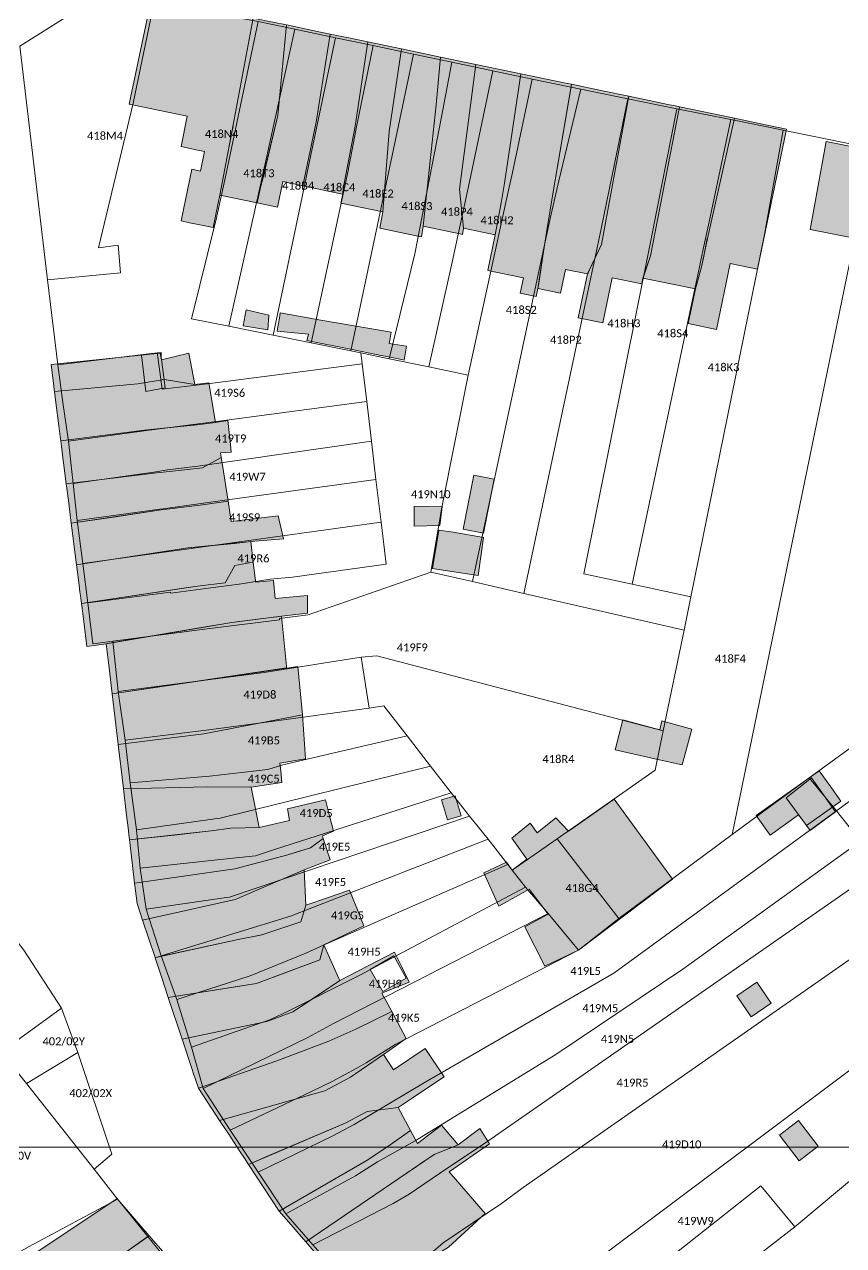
# Model space of a CAD drawing. Header units: metres. Extents: x 113120 to 240396, y 120329 to 242116.
# Drawn here: x 117201.6 to 117283.6, y 121474.9 to 121596.9 of the extents above; entities that cross this region are included whole.
import ezdxf

# ---------------------------------------------------------------- set-up
doc = ezdxf.new("R2010")
doc.units = ezdxf.units.M
doc.header["$LTSCALE"] = 3
doc.layers.get('0').update_dxf_attribs({"lineweight": 0})
for name, color, linetype, lineweight in [('Bpn_CaPa', 78, 'Continuous', 0), ('Bpn_ReBu', 4, 'Continuous', 0), ('Bpt_CaNu', 7, 'Continuous', 0), ('Hachure bâtiment', 11, 'Continuous', 0)]:
    doc.layers.add(name, color=color, linetype=linetype, lineweight=lineweight)
doc.styles.add('Legend', font='')
doc.styles.get('Legend').set_extended_font_data('Calibri')

msp = doc.modelspace()

# ---------------------------------------------------------------- hatches: boundary and pattern name
at = {"layer": 'Hachure bâtiment'}
h = msp.add_hatch(color=256, dxfattribs=at)
h.dxf.hatch_style = 1
h.paths.add_polyline_path([(117220.5, 121576.62), (117219.03, 121576.93), (117218.16, 121577.11), (117217.3, 121577.29), (117218.38, 121582.46), (117219.24, 121582.28), (117219.64, 121584.23), (117218.78, 121584.41), (117218.66, 121584.43), (117217.3, 121584.72), (117217.93, 121587.75), (117212.12, 121588.95), (117214.4, 121599.89), (117217.95, 121599.15), (117220.18, 121598.58), (117220.64, 121598.47), (117221.66, 121598.21), (117222.32, 121598.04), (117222.51, 121598), (117224.53, 121597.58), (117222.52, 121586.9), (117222.5, 121586.8), (117221.92, 121583.75), (117221.55, 121581.8), (117221.18, 121579.88)])
h = msp.add_hatch(color=256, dxfattribs=at)
h.dxf.hatch_style = 1
h.paths.add_polyline_path([(117224.91, 121579.1), (117221.18, 121579.88), (117222.52, 121586.9), (117224.53, 121597.58), (117226.49, 121597.17), (117227.84, 121596.89), (117226.97, 121587.82), (117225.26, 121580.64)])
h = msp.add_hatch(color=256, dxfattribs=at)
h.dxf.hatch_style = 1
h.paths.add_polyline_path([(117227.47, 121581.23), (117226.94, 121578.68), (117224.91, 121579.1), (117225.26, 121580.64), (117225.5, 121581.64), (117226.97, 121587.82), (117227.84, 121596.89), (117230.61, 121596.31), (117232.23, 121595.98), (117230.83, 121587.16), (117229.47, 121580.81)])
h = msp.add_hatch(color=256, dxfattribs=at)
h.dxf.hatch_style = 1
h.paths.add_polyline_path([(117233.45, 121579.98), (117229.47, 121580.81), (117230.83, 121587.16), (117232.23, 121595.98), (117233.88, 121595.63), (117234.07, 121595.59), (117235.97, 121595.2), (117234.71, 121586.77), (117233.63, 121581.02)])
h = msp.add_hatch(color=256, dxfattribs=at)
h.dxf.hatch_style = 1
h.paths.add_polyline_path([(117237.5, 121578.2), (117233.29, 121579.08), (117233.48, 121579.98), (117233.45, 121579.98), (117233.63, 121581.02), (117234.71, 121586.77), (117235.97, 121595.2), (117239.35, 121594.49), (117238.12, 121586.22)])
h = msp.add_hatch(color=256, dxfattribs=at)
h.dxf.hatch_style = 1
h.paths.add_polyline_path([(117241.16, 121575.75), (117237.2, 121576.58), (117237.5, 121578.2), (117237.7, 121580.72), (117238.12, 121586.22), (117239.35, 121594.49), (117243.27, 121593.68), (117242.82, 121588.9), (117241.53, 121576.76), (117241.35, 121575.71)])
h = msp.add_hatch(color=256, dxfattribs=at)
h.dxf.hatch_style = 1
h.paths.add_polyline_path([(117245.57, 121576.56), (117245.44, 121575.94), (117245.35, 121575.96), (117241.53, 121576.76), (117242.82, 121588.9), (117243.27, 121593.68), (117246.8, 121592.94), (117245.15, 121580.48)])
h = msp.add_hatch(color=256, dxfattribs=at)
h.dxf.hatch_style = 1
h.paths.add_polyline_path([(117245.57, 121576.56), (117245.15, 121580.48), (117246.8, 121592.94), (117251.29, 121592.01), (117249.67, 121581.07), (117249.35, 121579.27), (117248.73, 121575.91)])
h = msp.add_hatch(color=256, dxfattribs=at)
h.dxf.hatch_style = 1
h.paths.add_polyline_path([(117255.61, 121591.11), (117256.37, 121590.95), (117254.49, 121580.01), (117253.87, 121576.15), (117253.5, 121573.76), (117253.12, 121571.28), (117253, 121570.53), (117252.83, 121569.73), (117251.23, 121570.06), (117251.55, 121571.61), (117247.99, 121572.35), (117248.73, 121575.91), (117249.35, 121579.27), (117249.67, 121581.07), (117251.29, 121592.01)])
h = msp.add_hatch(color=256, dxfattribs=at)
h.dxf.hatch_style = 1
h.paths.add_polyline_path([(117262.08, 121589.76), (117259.36, 121574.95), (117257.96, 121571.99), (117255.75, 121572.45), (117255.25, 121570.06), (117253, 121570.53), (117253.37, 121572.94), (117253.87, 121576.15), (117254.49, 121580.01), (117256.36, 121590.94), (117256.37, 121590.95), (117259.47, 121590.31)])
h = msp.add_hatch(color=256, dxfattribs=at)
h.dxf.hatch_style = 1
h.paths.add_polyline_path([(117258.12, 121572.33), (117259.36, 121574.95), (117262.08, 121589.76), (117264.12, 121589.34), (117266.01, 121588.94), (117266.9, 121588.76), (117267.15, 121588.71), (117264.27, 121573.79), (117263.51, 121571.6), (117263.5, 121571.58), (117263.38, 121570.99), (117260.43, 121571.61), (117259.49, 121567.09), (117257.04, 121567.6), (117257.96, 121571.99), (117258.01, 121572.11)])
h = msp.add_hatch(color=256, dxfattribs=at)
h.dxf.hatch_style = 1
h.paths.add_polyline_path([(117268.75, 121570.49), (117263.5, 121571.58), (117264.27, 121573.79), (117267.15, 121588.71), (117272.66, 121587.56), (117269.95, 121575.54), (117269.36, 121572.71)])
h = msp.add_hatch(color=256, dxfattribs=at)
h.dxf.hatch_style = 1
h.paths.add_polyline_path([(117275.14, 121587.04), (117277.87, 121586.47), (117274.96, 121572.48), (117272.23, 121573.04), (117270.85, 121566.44), (117268.03, 121567.03), (117268.75, 121570.49), (117269.08, 121571.69), (117269.36, 121572.71), (117269.55, 121573.6), (117269.94, 121575.52), (117269.95, 121575.54), (117272.66, 121587.56)])
h = msp.add_hatch(color=256, dxfattribs=at)
h.dxf.hatch_style = 1
h.paths.add_polyline_path([(117286.47, 121584.3), (117284.63, 121575.58), (117280.23, 121576.43), (117281.83, 121585.22)])
h = msp.add_hatch(color=256, dxfattribs=at)
h.dxf.hatch_style = 1
h.paths.add_polyline_path([(117226.1, 121567.88), (117226, 121566.42), (117223.52, 121566.82), (117223.82, 121568.42)])
h = msp.add_hatch(color=256, dxfattribs=at)
h.dxf.hatch_style = 1
h.paths.add_polyline_path([(117237.89, 121563.73), (117236.98, 121563.91), (117234.42, 121564.43), (117229.9, 121565.34), (117230.04, 121565.97), (117226.92, 121566.28), (117227.03, 121566.9), (117227.04, 121566.96), (117227.04, 121566.99), (117227.18, 121567.8), (117227.23, 121568.09), (117230.38, 121567.55), (117231.09, 121567.42), (117234.82, 121566.78), (117238.31, 121566.18), (117238.14, 121565.17), (117238.12, 121565.05), (117239.84, 121564.76), (117239.63, 121563.38), (117238.88, 121563.53)])
h = msp.add_hatch(color=256, dxfattribs=at)
h.dxf.hatch_style = 1
h.paths.add_polyline_path([(117215.36, 121563.4), (117218.07, 121564.06), (117218.68, 121560.94), (117215.85, 121561.39), (117215.62, 121561.43), (117212.98, 121561.01), (117204.64, 121560.23), (117204.62, 121560.42), (117204.57, 121560.78), (117204.3, 121562.94), (117215.2, 121564.06)])
h = msp.add_hatch(color=256, dxfattribs=at)
h.dxf.hatch_style = 1
h.paths.add_polyline_path([(117215.33, 121563.7), (117215.73, 121560.6), (117213.79, 121560.24), (117213.34, 121563.88), (117214.97, 121564.09), (117215.31, 121564.14)])
h = msp.add_hatch(color=256, dxfattribs=at)
h.dxf.hatch_style = 1
h.paths.add_polyline_path([(117218.68, 121560.94), (117220.08, 121561.12), (117220.14, 121560.71), (117220.75, 121557.14), (117218.9, 121556.92), (117218.74, 121556.9), (117213.64, 121556.36), (117205.27, 121555.31), (117205.21, 121555.74), (117205.08, 121556.81), (117204.78, 121559.14), (117204.64, 121560.23), (117212.98, 121561.01), (117215.62, 121561.43)])
h = msp.add_hatch(color=256, dxfattribs=at)
h.dxf.hatch_style = 1
h.paths.add_polyline_path([(117222.24, 121554.93), (117222.32, 121554.19), (117221.26, 121554.12), (117221.33, 121553.65), (117219.45, 121552.62), (117216.45, 121552.29), (117214.58, 121552.08), (117205.82, 121551.02), (117205.58, 121552.84), (117205.58, 121552.88), (117205.55, 121553.12), (117205.48, 121553.62), (117205.34, 121554.78), (117205.27, 121555.31), (117213.64, 121556.36), (117215.61, 121556.57), (117218.9, 121556.92), (117220.75, 121557.14), (117221.98, 121557.34)])
h = msp.add_hatch(color=256, dxfattribs=at)
h.dxf.hatch_style = 1
h.paths.add_polyline_path([(117219.45, 121552.62), (117221.33, 121553.65), (117221.45, 121552.86), (117222.01, 121549.29), (117220.38, 121549.04), (117219.2, 121548.89), (117215.32, 121548.4), (117210.3, 121547.65), (117206.32, 121547.06), (117206.03, 121549.33), (117205.82, 121551.02), (117214.58, 121552.08), (117216.45, 121552.29)])
h = msp.add_hatch(color=256, dxfattribs=at)
h.dxf.hatch_style = 1
h.paths.add_polyline_path([(117248.62, 121551.48), (117247.57, 121546.07), (117245.52, 121546.47), (117246.6, 121551.88)])
h = msp.add_hatch(color=256, dxfattribs=at)
h.dxf.hatch_style = 1
h.paths.add_polyline_path([(117206.32, 121547.06), (117215.32, 121548.4), (117219.2, 121548.89), (117220.38, 121549.04), (117222.01, 121549.29), (117222.32, 121547.24), (117227.03, 121547.82), (117227.55, 121545.52), (117224.28, 121545.23), (117222.66, 121545.06), (117218.03, 121544.6), (117206.85, 121542.92), (117206.59, 121544.97), (117206.54, 121545.31)])
h = msp.add_hatch(color=256, dxfattribs=at)
h.dxf.hatch_style = 1
h.paths.add_polyline_path([(117243.42, 121548.72), (117243.18, 121546.83), (117240.62, 121546.77), (117240.63, 121548.78)])
h = msp.add_hatch(color=256, dxfattribs=at)
h.dxf.hatch_style = 1
h.paths.add_polyline_path([(117247.01, 121541.86), (117243.94, 121542.31), (117242.46, 121542.53), (117243.08, 121546.39), (117244.51, 121546.16), (117247.55, 121545.66)])
h = msp.add_hatch(color=256, dxfattribs=at)
h.dxf.hatch_style = 1
h.paths.add_polyline_path([(117224.28, 121545.23), (117224.53, 121543.18), (117222.69, 121542.86), (117221.7, 121541.12), (117218.96, 121540.79), (117207.34, 121539.06), (117207.27, 121539.6), (117207.19, 121540.21), (117207.11, 121540.85), (117206.97, 121541.96), (117206.85, 121542.92), (117218.03, 121544.6), (117224.01, 121545.2)])
h = msp.add_hatch(color=256, dxfattribs=at)
h.dxf.hatch_style = 1
h.paths.add_polyline_path([(117207.34, 121539.06), (117217.78, 121540.62), (117218.96, 121540.79), (117221.7, 121541.12), (117222.69, 121542.86), (117224.53, 121543.18), (117224.73, 121541.55), (117224.77, 121541.19), (117226.55, 121541.34), (117226.71, 121539.56), (117229.94, 121539.86), (117229.94, 121538.08), (117227.36, 121537.78), (117226.88, 121537.72), (117225.21, 121537.51), (117222.38, 121537.16), (117219.14, 121536.61), (117210.69, 121535.17), (117209.82, 121535.02), (117207.89, 121534.75), (117207.5, 121537.79)])
h = msp.add_hatch(color=256, dxfattribs=at)
h.dxf.hatch_style = 1
h.paths.add_polyline_path([(117227.84, 121532.77), (117227.86, 121532.6), (117210.42, 121530.01), (117210.07, 121532.88), (117209.82, 121535.02), (117222.38, 121537.16), (117227.36, 121537.78)])
h = msp.add_hatch(color=256, dxfattribs=at)
h.dxf.hatch_style = 1
h.paths.add_polyline_path([(117229.46, 121527.92), (117219.57, 121526.01), (117211.01, 121524.95), (117210.42, 121530.01), (117228.97, 121532.76)])
h = msp.add_hatch(color=256, dxfattribs=at)
h.dxf.hatch_style = 1
h.paths.add_polyline_path([(117211.54, 121520.53), (117211.53, 121520.56), (117211.01, 121524.95), (117219.57, 121526.01), (117226.84, 121527.41), (117229.46, 121527.92), (117229.76, 121523.5), (117227.2, 121523.09), (117227.27, 121522.33), (117227.37, 121521.15), (117224.3, 121520.69), (117219.92, 121520.7)])
h = msp.add_hatch(color=256, dxfattribs=at)
h.dxf.hatch_style = 1
h.paths.add_polyline_path([(117265.2, 121526.42), (117265.4, 121527.33), (117268.4, 121526.47), (117267.43, 121522.9), (117265, 121523.45), (117260.72, 121524.42), (117261.5, 121527.4)])
h = msp.add_hatch(color=256, dxfattribs=at)
h.dxf.hatch_style = 1
h.paths.add_polyline_path([(117277.69, 121519.88), (117281.14, 121522.33), (117282.52, 121520.38), (117282.9, 121519.85), (117283.29, 121519.3), (117279.85, 121516.85), (117279.08, 121517.93), (117276.23, 121515.9), (117274.84, 121517.86)])
h = msp.add_hatch(color=256, dxfattribs=at)
h.dxf.hatch_style = 1
h.paths.add_polyline_path([(117282.77, 121518.23), (117280.22, 121516.35), (117277.82, 121519.62), (117280.38, 121521.6)], flags=17)
h = msp.add_hatch(color=256, dxfattribs=at)
h.dxf.hatch_style = 1
h.paths.add_polyline_path([(117211.54, 121520.53), (117219.92, 121520.7), (117224.3, 121520.69), (117225.11, 121516.65), (117222.28, 121516.58), (117220.31, 121516.31), (117212.15, 121515.41), (117212.08, 121515.99), (117212, 121516.62), (117211.86, 121517.84)])
h = msp.add_hatch(color=256, dxfattribs=at)
h.dxf.hatch_style = 1
h.paths.add_polyline_path([(117232.16, 121517.83), (117232.54, 121516.3), (117231.45, 121515.82), (117231.53, 121515.56), (117230.26, 121514.63), (117228.73, 121514.15), (117228, 121513.92), (117222.68, 121512.53), (117212.66, 121511.07), (117212.21, 121514.88), (117212.15, 121515.41), (117216.62, 121515.9), (117220.31, 121516.31), (117222.28, 121516.58), (117225.11, 121516.65), (117228.16, 121517.35), (117227.94, 121518.53), (117231.76, 121519.41)])
h = msp.add_hatch(color=256, dxfattribs=at)
h.dxf.hatch_style = 1
h.paths.add_polyline_path([(117245.32, 121517.82), (117243.97, 121517.42), (117243.37, 121519.43), (117244.72, 121519.83)])
h = msp.add_hatch(color=256, dxfattribs=at)
h.dxf.hatch_style = 1
h.paths.add_polyline_path([(117266.46, 121511.47), (117257.07, 121504.38), (117253.7, 121502.78), (117251.7, 121506.73), (117254.03, 121507.98), (117252.12, 121510.48), (117249.08, 121508.8), (117247.58, 121512.13), (117249.87, 121513.2), (117250.43, 121512.37), (117251.9, 121513.5), (117250.38, 121515.6), (117252.23, 121517.08), (117252.93, 121516.13), (117254.8, 121517.62), (117256.07, 121516.28), (117260.62, 121519.5)])
h = msp.add_hatch(color=256, dxfattribs=at)
h.dxf.hatch_style = 1
h.paths.add_polyline_path([(117213.46, 121507.37), (117212.9, 121509.04), (117212.66, 121511.07), (117222.68, 121512.53), (117228, 121513.92), (117230.26, 121514.63), (117231.53, 121515.56), (117232.22, 121513.42), (117229.63, 121512.42), (117222.73, 121509.44)])
h = msp.add_hatch(color=256, dxfattribs=at)
h.dxf.hatch_style = 1
h.paths.add_polyline_path([(117229.63, 121512.42), (117229.8, 121508.87), (117229.29, 121507.23), (117225.38, 121505.93), (117223.02, 121505.45), (117214.7, 121503.64), (117213.46, 121507.37), (117222.73, 121509.44)])
h = msp.add_hatch(color=256, dxfattribs=at)
h.dxf.hatch_style = 1
h.paths.add_polyline_path([(117214.7, 121503.64), (117214.94, 121503.69), (117223.02, 121505.45), (117225.38, 121505.93), (117229.29, 121507.23), (117229.8, 121508.87), (117231.95, 121509.62), (117232.87, 121509.94), (117234.15, 121510.38), (117234.87, 121508.6), (117235.6, 121506.82), (117231.57, 121504.91), (117231.18, 121503.42), (117227.7, 121502.13), (117224.84, 121501.07), (117222.7, 121500.73), (117216.02, 121499.66), (117215.37, 121501.62), (117214.71, 121503.61)])
h = msp.add_hatch(color=256, dxfattribs=at)
h.dxf.hatch_style = 1
h.paths.add_polyline_path([(117231.18, 121503.42), (117231.57, 121504.91), (117232.14, 121503.66), (117233.1, 121501.55), (117233.19, 121501.37), (117230.11, 121499.3), (117228.49, 121498.21), (117225.88, 121497.24), (117217.41, 121495.49), (117216.02, 121499.66), (117224.84, 121501.07)])
h = msp.add_hatch(color=256, dxfattribs=at)
h.dxf.hatch_style = 1
h.paths.add_polyline_path([(117239.83, 121501.6), (117237.5, 121500.27), (117236.23, 121502.47), (117238.58, 121503.82)], flags=16)
h.paths.add_polyline_path([(117218.43, 121492.45), (117217.41, 121495.49), (117225.88, 121497.24), (117228.49, 121498.21), (117233.19, 121501.37), (117235.94, 121502.8), (117238.64, 121504.2), (117239.11, 121503.25), (117239.41, 121502.64), (117239.62, 121502.22), (117240.13, 121501.2), (117237.39, 121500.09), (117238.38, 121498.24), (117234.77, 121496.48), (117232.07, 121495.28), (117226.89, 121493.33), (117219.04, 121490.6), (117218.53, 121492.14)])
h = msp.add_hatch(color=256, dxfattribs=at)
h.dxf.hatch_style = 1
h.paths.add_polyline_path([(117276.32, 121499.1), (117274.32, 121497.73), (117272.88, 121499.83), (117274.9, 121501.2)])
h = msp.add_hatch(color=256, dxfattribs=at)
h.dxf.hatch_style = 1
h.paths.add_polyline_path([(117221.16, 121487.37), (117219.04, 121490.6), (117226.89, 121493.33), (117232.07, 121495.28), (117234.77, 121496.48), (117238.38, 121498.24), (117239.81, 121495.55), (117237.55, 121493.96), (117234.26, 121491.69), (117231.69, 121490.31)])
h = msp.add_hatch(color=256, dxfattribs=at)
h.dxf.hatch_style = 1
h.paths.add_polyline_path([(117224.05, 121482.96), (117223.64, 121483.58), (117223.23, 121484.22), (117222, 121486.09), (117221.78, 121486.43), (117221.16, 121487.37), (117231.69, 121490.31), (117234.26, 121491.69), (117237.55, 121493.96), (117238.57, 121492.41), (117241.71, 121494.56), (117243.61, 121491.73), (117243.36, 121491.56), (117240.42, 121489.59), (117239.03, 121488.65), (117235.92, 121488.25), (117233.72, 121487.1), (117226.02, 121483.81)])
h = msp.add_hatch(color=256, dxfattribs=at)
h.dxf.hatch_style = 1
h.paths.add_polyline_path([(117227.11, 121478.29), (117224.05, 121482.96), (117233.72, 121487.1), (117235.92, 121488.25), (117239.03, 121488.65), (117240.26, 121486.35), (117237.88, 121484.69), (117235.82, 121483.32)])
h = msp.add_hatch(color=256, dxfattribs=at)
h.dxf.hatch_style = 1
h.paths.add_polyline_path([(117281.03, 121484.78), (117279.12, 121483.32), (117277.17, 121485.9), (117279.08, 121487.37)])
h = msp.add_hatch(color=256, dxfattribs=at)
h.dxf.hatch_style = 1
h.paths.add_polyline_path([(117240.95, 121485.05), (117243.36, 121486.9), (117245.02, 121484.94), (117242.63, 121483.96), (117241.83, 121483.42), (117239.1, 121481.57), (117237.52, 121480.48), (117229.77, 121475.24), (117229.11, 121475.99), (117228.31, 121476.92), (117227.11, 121478.29), (117235.82, 121483.32), (117237.88, 121484.69), (117240.26, 121486.35)])
h = msp.add_hatch(color=256, dxfattribs=at)
h.dxf.hatch_style = 1
h.paths.add_polyline_path([(117235.29, 121468.88), (117235.01, 121469.21), (117234.08, 121470.28), (117232.19, 121472.46), (117231.42, 121473.34), (117229.77, 121475.24), (117237.52, 121480.48), (117239.1, 121481.57), (117242.63, 121483.96), (117244.19, 121484.6), (117245.02, 121484.94), (117247.19, 121486.55), (117248.14, 121485.04), (117244.13, 121482.23), (117247.73, 121478.06), (117244.04, 121474.68), (117242.11, 121473.5), (117235.54, 121468.61)])
h = msp.add_hatch(color=256, dxfattribs=at)
h.dxf.hatch_style = 1
h.paths.add_polyline_path([(117213.99, 121475.75), (117206.15, 121470.15), (117205.15, 121469.57), (117204.89, 121469.99), (117203.75, 121471.8), (117202.48, 121473.92), (117210.92, 121479.57)])
h = msp.add_hatch(color=256, dxfattribs=at)
h.dxf.hatch_style = 1
h.paths.add_polyline_path([(117217.27, 121471.68), (117208.8, 121465.92), (117207.48, 121468.03), (117206.15, 121470.15), (117213.99, 121475.75)])

# ---------------------------------------------------------------- linework, layer by layer
at = {"flags": 128}
msp.add_lwpolyline([(116736.27, 120667.93), (117313.77, 120667.93), (117313.77, 121484.68), (116736.27, 121484.68)], close=True, dxfattribs=at)
at = {"layer": 'Bpn_CaPa'}
for points in [[(117214.61, 121599.15), (117212.52, 121589.06), (117209.05, 121574.6), (117211.02, 121574.87), (117211.25, 121572.11), (117203.95, 121571.41), (117201.18, 121594.75), (117209.27, 121599.88), (117214.61, 121599.15)], [(117214.61, 121599.15), (117220.28, 121598.11), (117225.02, 121597.22), (117221.69, 121581.39), (117220.81, 121577.48), (117218.35, 121567.51), (117222.09, 121566.76), (117226.53, 121565.87), (117230.33, 121565.1), (117234.29, 121564.31), (117235.3, 121564.1), (117235.43, 121563.02), (117219.96, 121561.02), (117215.43, 121560.46), (117215.02, 121563.44), (117214.92, 121564.11), (117204.99, 121562.89), (117203.95, 121571.41), (117211.25, 121572.11), (117211.02, 121574.87), (117209.05, 121574.6), (117212.52, 121589.06), (117214.61, 121599.15)], [(117228.7, 121596.45), (117225.18, 121580.61), (117222.09, 121566.76), (117218.35, 121567.51), (117220.81, 121577.48), (117221.69, 121581.39), (117225.02, 121597.22), (117228.7, 121596.45)], [(117232.75, 121595.61), (117230.1, 121582.95), (117229.42, 121579.7), (117226.53, 121565.87), (117222.09, 121566.76), (117225.18, 121580.61), (117228.7, 121596.45), (117232.75, 121595.61)], [(117232.75, 121595.61), (117236.53, 121594.82), (117234.78, 121586.37), (117233.98, 121582.17), (117230.33, 121565.1), (117226.53, 121565.87), (117229.42, 121579.7), (117230.1, 121582.95), (117232.75, 121595.61)], [(117236.53, 121594.82), (117240.54, 121593.97), (117238.8, 121585.58), (117234.29, 121564.31), (117230.33, 121565.1), (117233.98, 121582.17), (117234.78, 121586.37), (117236.53, 121594.82)], [(117240.54, 121593.97), (117244.4, 121593.15), (117243.38, 121587.86), (117240.7, 121574.01), (117238.11, 121563.52), (117235.3, 121564.1), (117234.29, 121564.31), (117238.8, 121585.58), (117240.54, 121593.97)], [(117248.5, 121592.29), (117246.17, 121581.19), (117244.42, 121573.17), (117242.1, 121562.69), (117238.11, 121563.52), (117240.7, 121574.01), (117243.38, 121587.86), (117244.4, 121593.15), (117248.5, 121592.29)], [(117246.01, 121561.88), (117242.1, 121562.69), (117244.42, 121573.17), (117246.17, 121581.19), (117248.5, 121592.29), (117252.41, 121591.46), (117250.44, 121582.14), (117250.07, 121580.37), (117246.01, 121561.88)], [(117246.01, 121561.88), (117250.07, 121580.37), (117250.44, 121582.14), (117252.41, 121591.46), (117257.28, 121590.47), (117255.1, 121581.29), (117254.21, 121577.54), (117246.44, 121541.23), (117242.3, 121542.18), (117243.39, 121548.63), (117246.01, 121561.88)], [(117261.99, 121589.51), (117259.33, 121576.5), (117251.58, 121540.05), (117246.44, 121541.23), (117254.21, 121577.54), (117255.1, 121581.29), (117257.28, 121590.47), (117261.99, 121589.51)], [(117267.62, 121536.38), (117251.58, 121540.05), (117259.33, 121576.5), (117261.99, 121589.51), (117266.9, 121588.51), (117264.33, 121575.5), (117257.58, 121542.02), (117262.44, 121540.97), (117268.31, 121539.7), (117267.62, 121536.38)], [(117272.29, 121587.42), (117270.12, 121577.19), (117269.54, 121574.47), (117269.04, 121572.08), (117268.4, 121569.09), (117262.44, 121540.97), (117257.58, 121542.02), (117264.33, 121575.5), (117266.9, 121588.51), (117272.29, 121587.42)], [(117272.29, 121587.42), (117277.52, 121586.35), (117275.65, 121575.95), (117268.31, 121539.7), (117262.44, 121540.97), (117268.4, 121569.09), (117269.04, 121572.08), (117269.54, 121574.47), (117270.12, 121577.19), (117272.29, 121587.42)], [(117286.51, 121584.53), (117286.42, 121584.12), (117284.18, 121573.02), (117272.42, 121515.95), (117261.08, 121507.55), (117254.91, 121515.51), (117264.72, 121522.38), (117265.53, 121526.31), (117267.62, 121536.38), (117268.31, 121539.7), (117275.65, 121575.95), (117277.52, 121586.35), (117286.51, 121584.53)], [(117286.51, 121584.53), (117295.24, 121582.75), (117295.15, 121582.34), (117293.23, 121573.78), (117292.68, 121571.13), (117288.27, 121548.78), (117292.73, 121543.23), (117293.42, 121543.72), (117307.23, 121553.72), (117310.07, 121550.48), (117313.92, 121546.08), (117280.12, 121521.6), (117272.42, 121515.95), (117284.18, 121573.02), (117286.42, 121584.12), (117286.51, 121584.53)], [(117324.86, 121576.73), (117324.78, 121576.32), (117322.95, 121567.09), (117318.32, 121544.43), (117282.87, 121518.33), (117280.12, 121521.6), (117313.92, 121546.08), (117318.24, 121567.98), (117320.15, 121577.27), (117320.27, 121577.66), (117324.86, 121576.73)], [(117324.86, 121576.73), (117329.5, 121575.78), (117329.42, 121575.39), (117327.65, 121566.23), (117326.44, 121559.96), (117325.47, 121554.93), (117325.32, 121554.4), (117323.2, 121542.97), (117285.56, 121514.91), (117285.27, 121515.27), (117282.87, 121518.33), (117318.32, 121544.43), (117322.95, 121567.09), (117324.78, 121576.32), (117324.86, 121576.73)], [(117206.04, 121555.29), (117205.49, 121559.14), (117204.99, 121562.89), (117214.92, 121564.11), (117215.02, 121563.44), (117215.43, 121560.46), (117219.96, 121561.02), (117235.43, 121563.02), (117235.87, 121559.24), (117221.85, 121557.38), (117220.31, 121557.18), (117218.51, 121556.94), (117214.1, 121556.39), (117206.04, 121555.29)], [(117236.35, 121555.28), (117235.87, 121559.24), (117235.43, 121563.02), (117235.3, 121564.1), (117238.11, 121563.52), (117242.1, 121562.69), (117246.01, 121561.88), (117243.39, 121548.63), (117242.3, 121542.18), (117230.01, 121537.91), (117227.15, 121537.53), (117227.16, 121537.42), (117226.07, 121537.28), (117224.75, 121537.12), (117222.59, 121536.86), (117219.91, 121536.52), (117210.48, 121535.29), (117208.47, 121535.02), (117207.97, 121539.12), (117216.26, 121540.17), (117216.27, 121540.08), (117217.77, 121540.27), (117219.29, 121540.47), (117221.05, 121540.7), (117223.12, 121540.97), (117226.22, 121541.47), (117228.44, 121541.69), (117237.82, 121542.97), (117237.32, 121547.18), (117236.8, 121551.45), (117236.35, 121555.28)], [(117206.04, 121555.29), (117214.1, 121556.39), (117218.51, 121556.94), (117220.31, 121557.18), (117221.85, 121557.38), (117235.87, 121559.24), (117236.35, 121555.28), (117218.99, 121552.79), (117215.96, 121552.4), (117214.59, 121552.17), (117206.51, 121551.04), (117206.04, 121555.29)], [(117236.8, 121551.45), (117221.46, 121549.34), (117219.55, 121549.08), (117215.52, 121548.5), (117215.18, 121548.48), (117206.91, 121547.34), (117206.51, 121551.04), (117214.59, 121552.17), (117215.96, 121552.4), (117218.99, 121552.79), (117236.35, 121555.28), (117236.8, 121551.45)], [(117236.8, 121551.45), (117237.32, 121547.18), (117217.12, 121544.39), (117216.08, 121544.25), (117207.47, 121543.06), (117206.91, 121547.34), (117215.18, 121548.48), (117215.52, 121548.5), (117219.55, 121549.08), (117221.46, 121549.34), (117236.8, 121551.45)], [(117207.97, 121539.12), (117207.47, 121543.06), (117216.08, 121544.25), (117217.12, 121544.39), (117237.32, 121547.18), (117237.82, 121542.97), (117228.44, 121541.69), (117226.22, 121541.47), (117223.12, 121540.97), (117221.05, 121540.7), (117219.29, 121540.47), (117217.77, 121540.27), (117216.27, 121540.08), (117216.26, 121540.17), (117207.97, 121539.12)], [(117210.48, 121535.29), (117219.91, 121536.52), (117222.59, 121536.86), (117224.75, 121537.12), (117226.07, 121537.28), (117227.16, 121537.42), (117227.15, 121537.53), (117230.01, 121537.91), (117242.3, 121542.18), (117246.44, 121541.23), (117251.58, 121540.05), (117267.62, 121536.38), (117265.53, 121526.31), (117236.9, 121533.82), (117235.33, 121533.67), (117225.6, 121532.16), (117211, 121530.26), (117210.48, 121535.29)], [(117211, 121530.26), (117225.6, 121532.16), (117235.33, 121533.67), (117236.13, 121528.59), (117226.34, 121527.26), (117219.83, 121526.37), (117211.72, 121525.38), (117211, 121530.26)], [(117242.27, 121522.78), (117239.92, 121525.82), (117237.6, 121528.8), (117236.13, 121528.59), (117235.33, 121533.67), (117236.9, 121533.82), (117265.53, 121526.31), (117264.72, 121522.38), (117254.91, 121515.51), (117250.43, 121512.37), (117249.98, 121512.95), (117248.03, 121515.48), (117246.17, 121517.77), (117244.33, 121520.13), (117242.27, 121522.78)], [(117212.22, 121521.11), (117211.72, 121525.38), (117219.83, 121526.37), (117226.34, 121527.26), (117236.13, 121528.59), (117237.6, 121528.8), (117239.92, 121525.82), (117227.49, 121522.92), (117225.98, 121522.46), (117220.16, 121521.79), (117212.22, 121521.11)], [(117242.27, 121522.78), (117221.23, 121517.58), (117220.67, 121517.52), (117212.85, 121516.42), (117212.22, 121521.11), (117220.16, 121521.79), (117225.98, 121522.46), (117227.49, 121522.92), (117239.92, 121525.82), (117242.27, 121522.78)], [(117242.27, 121522.78), (117244.33, 121520.13), (117229.16, 121515.24), (117226.75, 121514.47), (117224.75, 121513.82), (117221.56, 121513.48), (117213.22, 121512.57), (117212.85, 121516.42), (117220.67, 121517.52), (117221.23, 121517.58), (117242.27, 121522.78)], [(117257.07, 121504.38), (117261.08, 121507.55), (117272.42, 121515.95), (117280.12, 121521.6), (117282.87, 121518.33), (117260.58, 121502.08), (117241.73, 121491.2), (117234.61, 121486.95), (117232.47, 121485.84), (117225.02, 121482.19), (117222.23, 121486.4), (117230.35, 121490.27), (117232.43, 121491.26), (117234.87, 121492.59), (117235.82, 121493.11), (117238.72, 121494.97), (117257.07, 121504.38)], [(117213.81, 121508.5), (117213.22, 121512.57), (117221.56, 121513.48), (117224.75, 121513.82), (117226.75, 121514.47), (117229.16, 121515.24), (117244.33, 121520.13), (117246.17, 121517.77), (117222.14, 121509.68), (117221.62, 121509.61), (117213.81, 121508.5)], [(117215.3, 121503.82), (117213.81, 121508.5), (117221.62, 121509.61), (117222.14, 121509.68), (117246.17, 121517.77), (117248.03, 121515.48), (117230.39, 121508.62), (117229.17, 121508.14), (117228.25, 121507.79), (117222.83, 121506.13), (117215.3, 121503.82)], [(117227.8, 121478.02), (117225.02, 121482.19), (117232.47, 121485.84), (117234.61, 121486.95), (117241.73, 121491.2), (117260.58, 121502.08), (117282.87, 121518.33), (117285.27, 121515.27), (117267.49, 121502.5), (117254.78, 121493.95), (117240.72, 121485.32), (117236.94, 121483.23), (117234.74, 121481.81), (117227.8, 121478.02)], [(117248.03, 121515.48), (117249.98, 121512.95), (117231.61, 121504.92), (117229.77, 121504.08), (117224.2, 121501.83), (117216.87, 121499.44), (117215.3, 121503.82), (117222.83, 121506.13), (117228.25, 121507.79), (117229.17, 121508.14), (117230.39, 121508.62), (117248.03, 121515.48)], [(117227.8, 121478.02), (117234.74, 121481.81), (117236.94, 121483.23), (117240.72, 121485.32), (117254.78, 121493.95), (117267.49, 121502.5), (117285.27, 121515.27), (117285.56, 121514.91), (117287.33, 121512.65), (117247.98, 121485.3), (117243.16, 121482.06), (117240.11, 121480.01), (117238.51, 121479.05), (117230.48, 121474.94), (117227.8, 121478.02)], [(117257.07, 121504.38), (117254.02, 121508.05), (117251.76, 121510.68), (117250.43, 121512.37), (117254.91, 121515.51), (117261.08, 121507.55), (117257.07, 121504.38)], [(117187.75, 121508.88), (117190.83, 121510.85), (117193.7, 121507.07), (117195.4, 121508.37), (117194.23, 121511.44), (117193.37, 121513.6), (117198.82, 121514.12), (117199.08, 121512.05), (117199.8, 121506.7), (117201.57, 121504.4), (117205.36, 121498.6), (117199.33, 121494.23), (117195.23, 121499.4), (117194.78, 121499.91), (117187.75, 121508.88)], [(117218.36, 121494.68), (117216.87, 121499.44), (117224.2, 121501.83), (117229.77, 121504.08), (117231.61, 121504.92), (117249.98, 121512.95), (117250.43, 121512.37), (117251.76, 121510.68), (117235.18, 121501.9), (117228.07, 121498.32), (117226.25, 121497.44), (117218.36, 121494.68)], [(117288.74, 121510.86), (117290.88, 121508.13), (117251.51, 121480.67), (117249.35, 121479.06), (117243.52, 121475.12), (117242.78, 121474.51), (117235.83, 121468.8), (117232.74, 121472.35), (117230.48, 121474.94), (117238.51, 121479.05), (117240.11, 121480.01), (117243.16, 121482.06), (117247.98, 121485.3), (117287.33, 121512.65), (117288.74, 121510.86)], [(117219.5, 121490.57), (117218.36, 121494.68), (117226.25, 121497.44), (117228.07, 121498.32), (117235.18, 121501.9), (117251.76, 121510.68), (117254.02, 121508.05), (117232.55, 121497.05), (117229.98, 121495.67), (117219.5, 121490.57)], [(117219.5, 121490.57), (117229.98, 121495.67), (117232.55, 121497.05), (117254.02, 121508.05), (117257.07, 121504.38), (117238.72, 121494.97), (117235.82, 121493.11), (117234.87, 121492.59), (117232.43, 121491.26), (117230.35, 121490.27), (117222.23, 121486.4), (117219.5, 121490.57)], [(117293.55, 121504.83), (117301.41, 121495.57), (117294.52, 121489.95), (117289.27, 121496.2), (117257.17, 121472.12), (117249.92, 121466.68), (117242.42, 121460.99), (117235.83, 121468.8), (117242.78, 121474.51), (117243.52, 121475.12), (117249.35, 121479.06), (117251.51, 121480.67), (117290.88, 121508.13), (117291.51, 121507.36), (117293.55, 121504.83)], [(117301.41, 121495.57), (117318.02, 121508.87), (117322.27, 121502.95), (117268.43, 121460.93), (117260.58, 121454.89), (117260.05, 121454.48), (117253.04, 121449.09), (117248.98, 121453.83), (117253.59, 121457.17), (117256.06, 121459.16), (117278.7, 121476.72), (117294.52, 121489.95), (117301.41, 121495.57)], [(117199.33, 121494.23), (117205.36, 121498.6), (117206.97, 121494.14), (117201.85, 121491.05), (117199.89, 121493.52), (117199.33, 121494.23)], [(117294.52, 121489.95), (117278.7, 121476.72), (117275.3, 121480.82), (117256.82, 121466.22), (117256.45, 121465.93), (117252.6, 121462.9), (117250.34, 121461.23), (117245.24, 121457.63), (117242.42, 121460.99), (117249.92, 121466.68), (117257.17, 121472.12), (117289.27, 121496.2), (117294.52, 121489.95)], [(117199.89, 121493.52), (117201.85, 121491.05), (117208.61, 121482.49), (117210.95, 121479.51), (117202.12, 121474.77), (117199.04, 121473.07), (117188.45, 121487.15), (117199.89, 121493.52)], [(117208.61, 121482.49), (117201.85, 121491.05), (117206.97, 121494.14), (117210.39, 121483.98), (117208.61, 121482.49)], [(117248.98, 121453.83), (117247.21, 121452.44), (117243.79, 121456.51), (117245.24, 121457.63), (117250.34, 121461.23), (117252.6, 121462.9), (117256.45, 121465.93), (117256.82, 121466.22), (117275.3, 121480.82), (117278.7, 121476.72), (117256.06, 121459.16), (117253.59, 121457.17), (117248.98, 121453.83)], [(117197.91, 121466.6), (117135.81, 121435.35), (117133.26, 121439.87), (117193.88, 121470.4), (117199.04, 121473.07), (117202.12, 121474.77), (117210.95, 121479.51), (117211.21, 121479.18), (117214.12, 121475.84), (117205.15, 121469.57), (117197.91, 121466.6)], [(117214.12, 121475.84), (117217.53, 121471.92), (117217.25, 121471.7), (117208.99, 121466.05), (117205.08, 121464.59), (117200.15, 121462.72), (117194.38, 121459.83), (117186.68, 121455.9), (117138.1, 121431.83), (117135.81, 121435.35), (117197.91, 121466.6), (117205.15, 121469.57), (117214.12, 121475.84)]]:
    msp.add_lwpolyline(points, close=True, dxfattribs=at)
at = {"layer": 'Bpn_ReBu'}
msp.add_lwpolyline([(117224.53, 121597.58), (117222.52, 121586.9), (117222.5, 121586.8), (117221.92, 121583.75), (117221.55, 121581.8), (117221.18, 121579.88), (117220.5, 121576.62), (117220.5, 121576.62), (117219.03, 121576.93), (117218.16, 121577.11), (117217.3, 121577.29), (117218.38, 121582.46), (117219.24, 121582.28), (117219.64, 121584.23), (117218.78, 121584.41), (117218.66, 121584.43), (117217.3, 121584.72), (117217.93, 121587.75), (117212.12, 121588.95), (117214.4, 121599.89)], dxfattribs=at)
for points in [[(117224.91, 121579.1), (117221.18, 121579.88), (117222.52, 121586.9), (117224.53, 121597.58), (117226.49, 121597.17), (117227.84, 121596.89), (117226.97, 121587.82), (117225.26, 121580.64), (117224.91, 121579.1)], [(117227.47, 121581.23), (117226.94, 121578.68), (117224.91, 121579.1), (117225.26, 121580.64), (117225.5, 121581.64), (117226.97, 121587.82), (117227.84, 121596.89), (117230.61, 121596.31), (117232.23, 121595.98), (117230.83, 121587.16), (117229.47, 121580.81), (117227.47, 121581.23)], [(117233.45, 121579.98), (117229.47, 121580.81), (117230.83, 121587.16), (117232.23, 121595.98), (117233.88, 121595.63), (117234.07, 121595.59), (117235.97, 121595.2), (117234.71, 121586.77), (117233.63, 121581.02), (117233.45, 121579.98)], [(117237.5, 121578.2), (117233.29, 121579.08), (117233.48, 121579.98), (117233.45, 121579.98), (117233.63, 121581.02), (117234.71, 121586.77), (117235.97, 121595.2), (117239.35, 121594.49), (117238.12, 121586.22), (117237.5, 121578.2)], [(117241.16, 121575.75), (117237.2, 121576.58), (117237.5, 121578.2), (117237.7, 121580.72), (117238.12, 121586.22), (117239.35, 121594.49), (117243.27, 121593.68), (117242.82, 121588.9), (117241.53, 121576.76), (117241.35, 121575.71), (117241.16, 121575.75)], [(117245.57, 121576.56), (117245.44, 121575.94), (117245.35, 121575.96), (117241.53, 121576.76), (117242.82, 121588.9), (117243.27, 121593.68), (117246.8, 121592.94), (117245.15, 121580.48), (117245.57, 121576.56)], [(117245.57, 121576.56), (117245.15, 121580.48), (117246.8, 121592.94), (117251.29, 121592.01), (117249.67, 121581.07), (117249.35, 121579.27), (117248.73, 121575.91), (117245.57, 121576.56)], [(117255.61, 121591.11), (117256.37, 121590.95), (117254.49, 121580.01), (117253.87, 121576.15), (117253.5, 121573.76), (117253.12, 121571.28), (117253, 121570.53), (117252.83, 121569.73), (117251.23, 121570.06), (117251.55, 121571.61), (117247.99, 121572.35), (117248.73, 121575.91), (117249.35, 121579.27), (117249.67, 121581.07), (117251.29, 121592.01), (117255.61, 121591.11)], [(117262.08, 121589.76), (117259.36, 121574.95), (117257.96, 121571.99), (117255.75, 121572.45), (117255.25, 121570.06), (117253, 121570.53), (117253.37, 121572.94), (117253.87, 121576.15), (117254.49, 121580.01), (117256.36, 121590.94), (117256.37, 121590.95), (117259.47, 121590.31), (117262.08, 121589.76)], [(117258.12, 121572.33), (117259.36, 121574.95), (117262.08, 121589.76), (117264.12, 121589.34), (117266.01, 121588.94), (117266.9, 121588.76), (117267.15, 121588.71), (117264.27, 121573.79), (117263.51, 121571.6), (117263.5, 121571.58), (117263.38, 121570.99), (117260.43, 121571.61), (117259.49, 121567.09), (117257.04, 121567.6), (117257.96, 121571.99), (117258.01, 121572.11), (117258.12, 121572.33)], [(117268.75, 121570.49), (117263.5, 121571.58), (117264.27, 121573.79), (117267.15, 121588.71), (117272.66, 121587.56), (117269.95, 121575.54), (117269.36, 121572.71), (117268.75, 121570.49)], [(117275.14, 121587.04), (117277.87, 121586.47), (117274.96, 121572.48), (117272.23, 121573.04), (117270.85, 121566.44), (117268.03, 121567.03), (117268.75, 121570.49), (117269.08, 121571.69), (117269.36, 121572.71), (117269.55, 121573.6), (117269.94, 121575.52), (117269.95, 121575.54), (117272.66, 121587.56), (117275.14, 121587.04)], [(117286.47, 121584.3), (117284.63, 121575.58), (117280.23, 121576.43), (117281.83, 121585.22), (117286.47, 121584.3)], [(117226.1, 121567.88), (117226, 121566.42), (117223.52, 121566.82), (117223.82, 121568.42), (117226.1, 121567.88)], [(117237.89, 121563.73), (117236.98, 121563.91), (117234.42, 121564.43), (117229.9, 121565.34), (117230.04, 121565.97), (117226.92, 121566.28), (117227.03, 121566.9), (117227.04, 121566.96), (117227.04, 121566.99), (117227.18, 121567.8), (117227.23, 121568.09), (117230.38, 121567.55), (117231.09, 121567.42), (117234.82, 121566.78), (117238.31, 121566.18), (117238.14, 121565.17), (117238.12, 121565.05), (117239.84, 121564.76), (117239.63, 121563.38), (117238.88, 121563.53), (117237.89, 121563.73)], [(117215.36, 121563.4), (117218.07, 121564.06), (117218.68, 121560.94), (117215.85, 121561.39), (117215.62, 121561.43), (117212.98, 121561.01), (117204.64, 121560.23), (117204.62, 121560.42), (117204.57, 121560.78), (117204.3, 121562.94), (117215.2, 121564.06), (117215.36, 121563.4)], [(117215.33, 121563.7), (117215.73, 121560.6), (117213.79, 121560.24), (117213.34, 121563.88), (117214.97, 121564.09), (117215.31, 121564.14), (117215.33, 121563.7)], [(117218.68, 121560.94), (117220.08, 121561.12), (117220.14, 121560.71), (117220.75, 121557.14), (117218.9, 121556.92), (117218.74, 121556.9), (117213.64, 121556.36), (117205.27, 121555.31), (117205.21, 121555.74), (117205.08, 121556.81), (117204.78, 121559.14), (117204.64, 121560.23), (117212.98, 121561.01), (117215.62, 121561.43), (117218.68, 121560.94)], [(117222.24, 121554.93), (117222.32, 121554.19), (117221.26, 121554.12), (117221.33, 121553.65), (117219.45, 121552.62), (117216.45, 121552.29), (117214.58, 121552.08), (117205.82, 121551.02), (117205.58, 121552.84), (117205.58, 121552.88), (117205.55, 121553.12), (117205.48, 121553.62), (117205.34, 121554.78), (117205.27, 121555.31), (117213.64, 121556.36), (117215.61, 121556.57), (117218.9, 121556.92), (117220.75, 121557.14), (117221.98, 121557.34), (117222.24, 121554.93)], [(117219.45, 121552.62), (117221.33, 121553.65), (117221.45, 121552.86), (117222.01, 121549.29), (117220.38, 121549.04), (117219.2, 121548.89), (117215.32, 121548.4), (117210.3, 121547.65), (117206.32, 121547.06), (117206.03, 121549.33), (117205.82, 121551.02), (117214.58, 121552.08), (117216.45, 121552.29), (117219.45, 121552.62)], [(117248.62, 121551.48), (117247.57, 121546.07), (117245.52, 121546.47), (117246.6, 121551.88), (117248.62, 121551.48)], [(117206.32, 121547.06), (117215.32, 121548.4), (117219.2, 121548.89), (117220.38, 121549.04), (117222.01, 121549.29), (117222.32, 121547.24), (117227.03, 121547.82), (117227.55, 121545.52), (117224.28, 121545.23), (117222.66, 121545.06), (117218.03, 121544.6), (117206.85, 121542.92), (117206.59, 121544.97), (117206.54, 121545.31), (117206.32, 121547.06)], [(117243.42, 121548.72), (117243.18, 121546.83), (117240.62, 121546.77), (117240.63, 121548.78), (117243.42, 121548.72)], [(117247.01, 121541.86), (117243.94, 121542.31), (117242.46, 121542.53), (117243.08, 121546.39), (117244.51, 121546.16), (117247.55, 121545.66), (117247.01, 121541.86)], [(117224.28, 121545.23), (117224.53, 121543.18), (117222.69, 121542.86), (117221.7, 121541.12), (117218.96, 121540.79), (117207.34, 121539.06), (117207.27, 121539.6), (117207.19, 121540.21), (117207.11, 121540.85), (117206.97, 121541.96), (117206.85, 121542.92), (117218.03, 121544.6), (117224.01, 121545.2), (117224.28, 121545.23)], [(117207.34, 121539.06), (117217.78, 121540.62), (117218.96, 121540.79), (117221.7, 121541.12), (117222.69, 121542.86), (117224.53, 121543.18), (117224.73, 121541.55), (117224.77, 121541.19), (117226.55, 121541.34), (117226.71, 121539.56), (117229.94, 121539.86), (117229.94, 121538.08), (117227.36, 121537.78), (117226.88, 121537.72), (117225.21, 121537.51), (117222.38, 121537.16), (117219.14, 121536.61), (117210.69, 121535.17), (117209.82, 121535.02), (117207.89, 121534.75), (117207.5, 121537.79), (117207.34, 121539.06)], [(117227.84, 121532.77), (117227.86, 121532.6), (117210.42, 121530.01), (117210.07, 121532.88), (117209.82, 121535.02), (117222.38, 121537.16), (117227.36, 121537.78), (117227.84, 121532.77)], [(117229.46, 121527.92), (117219.57, 121526.01), (117211.01, 121524.95), (117210.42, 121530.01), (117228.97, 121532.76), (117229.46, 121527.92)], [(117211.54, 121520.53), (117211.53, 121520.56), (117211.01, 121524.95), (117219.57, 121526.01), (117226.84, 121527.41), (117229.46, 121527.92), (117229.76, 121523.5), (117227.2, 121523.09), (117227.27, 121522.33), (117227.37, 121521.15), (117224.3, 121520.69), (117219.92, 121520.7), (117211.54, 121520.53)], [(117265.2, 121526.42), (117265.4, 121527.33), (117268.4, 121526.47), (117267.43, 121522.9), (117265, 121523.45), (117260.72, 121524.42), (117261.5, 121527.4), (117265.2, 121526.42)], [(117277.69, 121519.88), (117281.14, 121522.33), (117282.52, 121520.38), (117282.9, 121519.85), (117283.29, 121519.3), (117279.85, 121516.85), (117279.08, 121517.93), (117276.23, 121515.9), (117274.84, 121517.86), (117277.69, 121519.88)], [(117282.77, 121518.23), (117280.22, 121516.35), (117277.82, 121519.62), (117280.38, 121521.6), (117282.77, 121518.23)], [(117211.54, 121520.53), (117219.92, 121520.7), (117224.3, 121520.69), (117225.11, 121516.65), (117222.28, 121516.58), (117220.31, 121516.31), (117212.15, 121515.41), (117212.08, 121515.99), (117212, 121516.62), (117211.86, 121517.84), (117211.54, 121520.53)], [(117232.16, 121517.83), (117232.54, 121516.3), (117231.45, 121515.82), (117231.53, 121515.56), (117230.26, 121514.63), (117228.73, 121514.15), (117228, 121513.92), (117222.68, 121512.53), (117212.66, 121511.07), (117212.21, 121514.88), (117212.15, 121515.41), (117216.62, 121515.9), (117220.31, 121516.31), (117222.28, 121516.58), (117225.11, 121516.65), (117228.16, 121517.35), (117227.94, 121518.53), (117231.76, 121519.41), (117232.16, 121517.83)], [(117245.32, 121517.82), (117243.97, 121517.42), (117243.37, 121519.43), (117244.72, 121519.83), (117245.32, 121517.82)], [(117266.46, 121511.47), (117257.07, 121504.38), (117253.7, 121502.78), (117251.7, 121506.73), (117254.03, 121507.98), (117252.12, 121510.48), (117249.08, 121508.8), (117247.58, 121512.13), (117249.87, 121513.2), (117250.43, 121512.37), (117251.9, 121513.5), (117250.38, 121515.6), (117252.23, 121517.08), (117252.93, 121516.13), (117254.8, 121517.62), (117256.07, 121516.28), (117260.62, 121519.5), (117266.46, 121511.47)], [(117213.46, 121507.37), (117212.9, 121509.04), (117212.66, 121511.07), (117222.68, 121512.53), (117228, 121513.92), (117230.26, 121514.63), (117231.53, 121515.56), (117232.22, 121513.42), (117229.63, 121512.42), (117222.73, 121509.44), (117213.46, 121507.37)], [(117229.63, 121512.42), (117229.8, 121508.87), (117229.29, 121507.23), (117225.38, 121505.93), (117223.02, 121505.45), (117214.7, 121503.64), (117213.46, 121507.37), (117222.73, 121509.44), (117229.63, 121512.42)], [(117214.7, 121503.64), (117214.94, 121503.69), (117223.02, 121505.45), (117225.38, 121505.93), (117229.29, 121507.23), (117229.8, 121508.87), (117231.95, 121509.62), (117232.87, 121509.94), (117234.15, 121510.38), (117234.87, 121508.6), (117235.6, 121506.82), (117231.57, 121504.91), (117231.18, 121503.42), (117227.7, 121502.13), (117224.84, 121501.07), (117222.7, 121500.73), (117216.02, 121499.66), (117215.37, 121501.62), (117214.71, 121503.61), (117214.7, 121503.64)], [(117231.18, 121503.42), (117231.57, 121504.91), (117232.14, 121503.66), (117233.1, 121501.55), (117233.19, 121501.37), (117230.11, 121499.3), (117228.49, 121498.21), (117225.88, 121497.24), (117217.41, 121495.49), (117216.02, 121499.66), (117224.84, 121501.07), (117231.18, 121503.42)], [(117218.43, 121492.45), (117217.41, 121495.49), (117225.88, 121497.24), (117228.49, 121498.21), (117233.19, 121501.37), (117235.94, 121502.8), (117238.64, 121504.2), (117239.11, 121503.25), (117239.41, 121502.64), (117239.62, 121502.22), (117240.13, 121501.2), (117237.39, 121500.09), (117238.38, 121498.24), (117234.77, 121496.48), (117232.07, 121495.28), (117226.89, 121493.33), (117219.04, 121490.6), (117218.53, 121492.14), (117218.43, 121492.45)], [(117239.83, 121501.6), (117237.5, 121500.27), (117236.23, 121502.47), (117238.58, 121503.82), (117239.83, 121501.6)], [(117276.32, 121499.1), (117274.32, 121497.73), (117272.88, 121499.83), (117274.9, 121501.2), (117276.32, 121499.1)], [(117221.16, 121487.37), (117219.04, 121490.6), (117226.89, 121493.33), (117232.07, 121495.28), (117234.77, 121496.48), (117238.38, 121498.24), (117239.81, 121495.55), (117237.55, 121493.96), (117234.26, 121491.69), (117231.69, 121490.31), (117221.16, 121487.37)], [(117224.05, 121482.96), (117223.64, 121483.58), (117223.23, 121484.22), (117222, 121486.09), (117221.78, 121486.43), (117221.16, 121487.37), (117231.69, 121490.31), (117234.26, 121491.69), (117237.55, 121493.96), (117238.57, 121492.41), (117241.71, 121494.56), (117243.61, 121491.73), (117243.36, 121491.56), (117240.42, 121489.59), (117239.03, 121488.65), (117235.92, 121488.25), (117233.72, 121487.1), (117226.02, 121483.81), (117224.05, 121482.96)], [(117227.11, 121478.29), (117224.05, 121482.96), (117233.72, 121487.1), (117235.92, 121488.25), (117239.03, 121488.65), (117240.26, 121486.35), (117237.88, 121484.69), (117235.82, 121483.32), (117227.11, 121478.29)], [(117281.03, 121484.78), (117279.12, 121483.32), (117277.17, 121485.9), (117279.08, 121487.37), (117281.03, 121484.78)], [(117240.95, 121485.05), (117243.36, 121486.9), (117245.02, 121484.94), (117242.63, 121483.96), (117241.83, 121483.42), (117239.1, 121481.57), (117237.52, 121480.48), (117229.77, 121475.24), (117229.11, 121475.99), (117228.31, 121476.92), (117227.11, 121478.29), (117235.82, 121483.32), (117237.88, 121484.69), (117240.26, 121486.35), (117240.95, 121485.05)], [(117235.29, 121468.88), (117235.01, 121469.21), (117234.08, 121470.28), (117232.19, 121472.46), (117231.42, 121473.34), (117229.77, 121475.24), (117237.52, 121480.48), (117239.1, 121481.57), (117242.63, 121483.96), (117244.19, 121484.6), (117245.02, 121484.94), (117247.19, 121486.55), (117248.14, 121485.04), (117244.13, 121482.23), (117247.73, 121478.06), (117244.04, 121474.68), (117242.11, 121473.5), (117235.54, 121468.61), (117235.29, 121468.88)], [(117213.99, 121475.75), (117206.15, 121470.15), (117205.15, 121469.57), (117204.89, 121469.99), (117203.75, 121471.8), (117202.48, 121473.92), (117210.92, 121479.57), (117213.99, 121475.75)], [(117217.27, 121471.68), (117208.8, 121465.92), (117207.48, 121468.03), (117206.15, 121470.15), (117213.99, 121475.75), (117217.27, 121471.68)]]:
    msp.add_lwpolyline(points, close=True, dxfattribs=at)

# ---------------------------------------------------------------- texts
at = {"layer": 'Bpt_CaNu', "char_height": 0.8, "attachment_point": 7, "style": 'Legend'}
for s, insert in [('418M4', (117207.9, 121585.4)), ('418N4', (117219.69, 121585.58)), ('418T3', (117223.52, 121581.65)), ('418B4', (117227.42, 121580.41)), ('418C4', (117231.53, 121580.25)), ('418E2', (117235.44, 121579.62)), ('418S3', (117239.35, 121578.37)), ('418P4', (117243.31, 121577.81)), ('418H2', (117247.26, 121576.95)), ('418S2', (117249.79, 121567.99)), ('418H3', (117259.95, 121566.65)), ('418S4', (117264.94, 121565.65)), ('418P2', (117254.21, 121565)), ('418K3', (117269.98, 121562.26)), ('419S6', (117220.62, 121559.7)), ('419T9', (117220.7, 121555.14)), ('419W7', (117222.13, 121551.31)), ('419N10', (117240.3, 121549.56)), ('419S9', (117222.12, 121547.25)), ('419R6', (117222.94, 121543.15)), ('419F9', (117238.88, 121534.25)), ('418F4', (117270.7, 121533.12)), ('419D8', (117223.54, 121529.53)), ('419B5', (117223.99, 121524.95)), ('418R4', (117253.45, 121523.09)), ('419C5', (117223.97, 121521.12)), ('419D5', (117229.17, 121517.68)), ('419E5', (117231.1, 121514.32)), ('419F5', (117230.71, 121510.79)), ('418G4', (117255.75, 121510.19)), ('419G5', (117232.3, 121507.46)), ('419H5', (117233.96, 121503.82)), ('419L5', (117256.24, 121501.9)), ('419H9', (117236.09, 121500.63)), ('419K5', (117238, 121497.22)), ('419M5', (117257.44, 121498.18)), ('402/02Y', (117203.44, 121494.82)), ('419N5', (117259.29, 121495.11)), ('419R5', (117260.86, 121490.73)), ('402/02X', (117206.12, 121489.64)), ('419D10', (117265.42, 121484.56)), ('190V', (117199.7, 121483.43)), ('419W9', (117266.96, 121476.92))]:
    msp.add_mtext(s, dxfattribs=dict(at, insert=insert))

doc.saveas('drawing.dxf')
